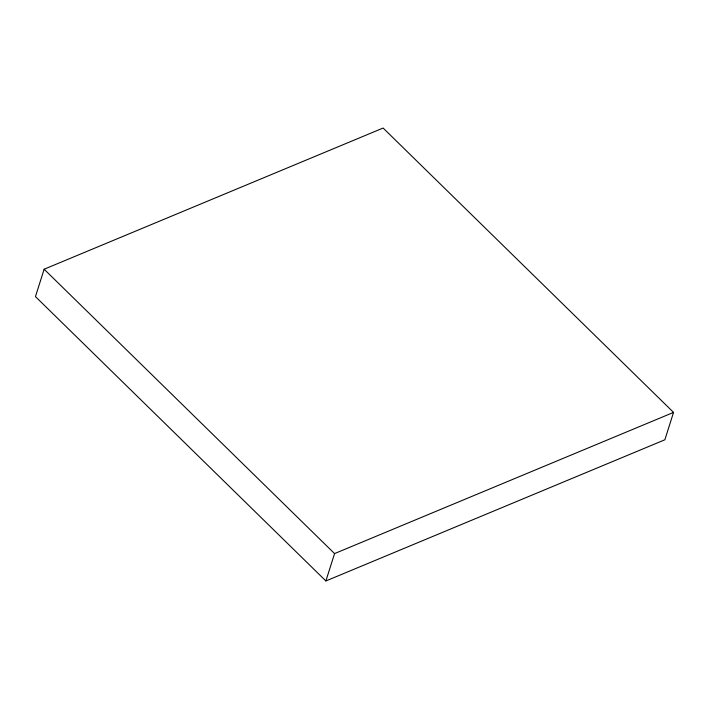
<?xml version="1.0" encoding="UTF-8"?>
<svg xmlns="http://www.w3.org/2000/svg" width="709" height="709" viewBox="0 0 709 709"><rect width="100%" height="100%" fill="white"/><g stroke="black" fill="none" stroke-linecap="round" stroke-linejoin="round"><path stroke-width="1.06" d="M44.135 269.225L35.45 296.601L325.883 580.963L664.865 439.775L673.55 412.399L383.117 128.037L44.135 269.225L334.568 553.587L325.883 580.963M334.568 553.587L673.55 412.399"/></g></svg>
